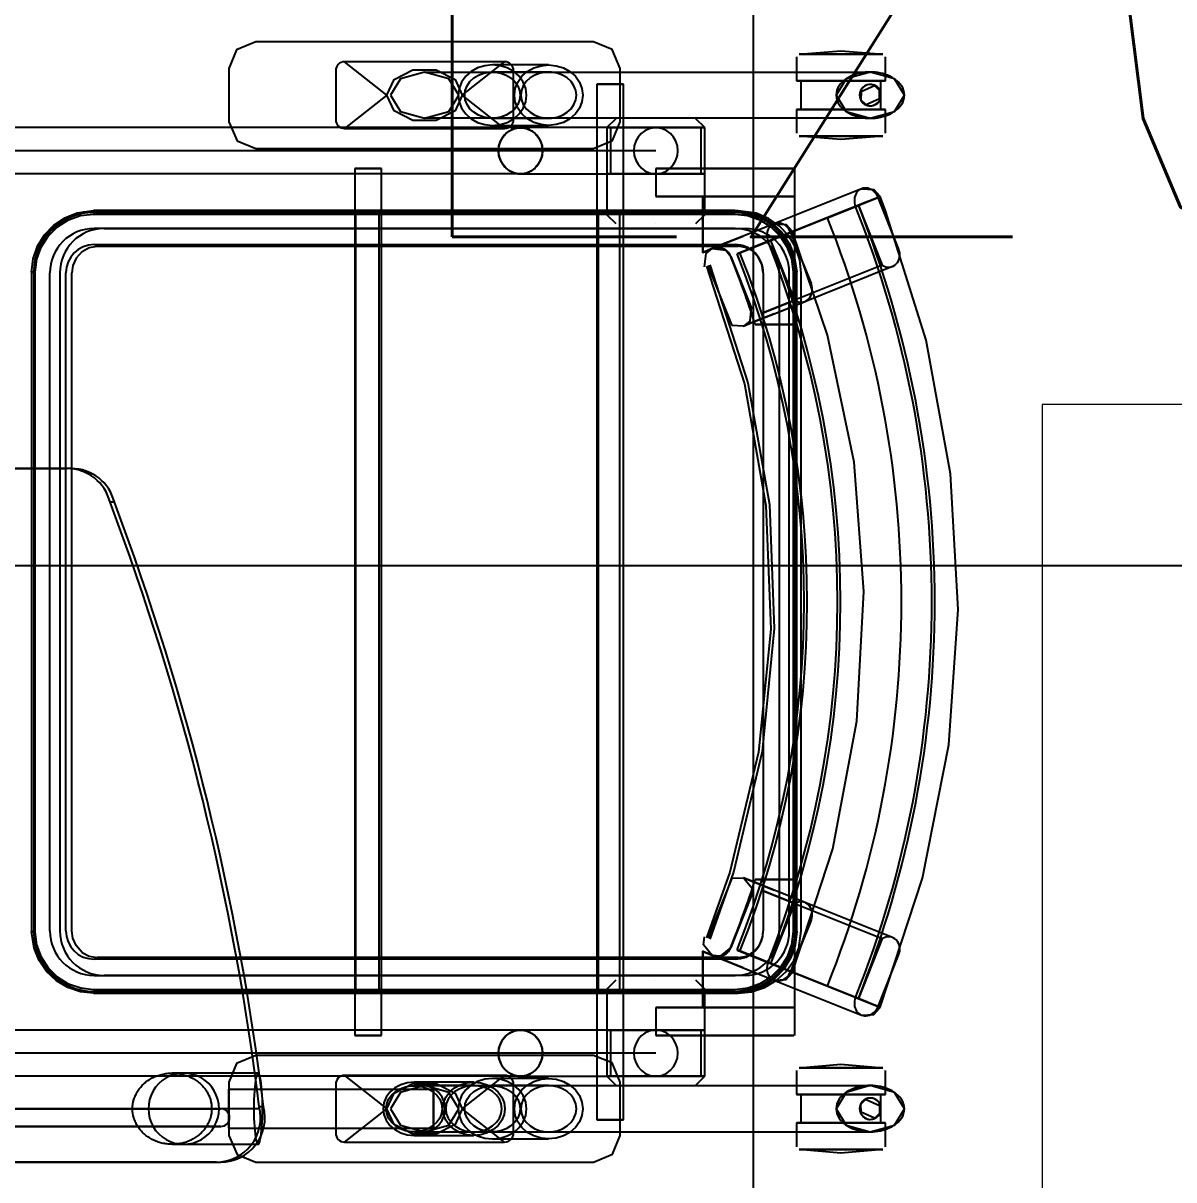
# Model space of a CAD drawing. Header units: millimetres. Extents: x -92759 to 184353, y -15225 to 86714.
# Drawn here: x 65368 to 66015, y 64580 to 65230 of the extents above; entities that cross this region are included whole.
import ezdxf

# ---------------------------------------------------------------- set-up
doc = ezdxf.new("R2010")
doc.units = ezdxf.units.MM
for name, color, linetype in [('0-1', 9, 'Continuous'), ('A-_FURT----_E', 9, 'Continuous'), ('A-PATT-CONC', 8, 'Continuous'), ('E-legend', 1, 'Continuous'), ('E-LIGHT----E', 1, 'Continuous'), ('M-_SANIFIXR_E', 9, 'Continuous')]:
    doc.layers.add(name, color=color, linetype=linetype)
doc.layers.add('HFI 9MM FPB', color=94, linetype='Continuous', lineweight=5)
doc.styles.add('Simplex', font='simplex_.ttf', dxfattribs={"width": 0.7, "height": 450})

# ---------------------------------------------------------------- blocks, each defined once
blk = doc.blocks.new('SIGMUND-LR R_ 2020 - SIGMUND-LR R_ 2020-8583273-2ND STOREY Copy 1')
at = {"layer": '0-1'}
for p, q in [((390, 633.21), (390, 500.97)), ((390, 498.53), (390, 630.78)), ((0, 417.05), (0, 615.56)), ((0, 613.13), (0, 414.62)), ((20, 608.16), (20, 414.62)), ((20, 414.62), (20, 608.16)), ((30, 414.62), (30, 608.16)), ((30, 608.16), (30, 414.62)), ((61.25, 246.08), (61.25, 579.49)), ((568.75, 246.08), (568.75, 579.49)), ((500.43, 520.97), (129.57, 520.97)), ((500.42, 519.7), (129.58, 519.7)), ((129.59, 518.93), (500.41, 518.93)), ((500, 519.72), (130, 519.72)), ((500, 519.71), (130, 519.71)), ((130, 510.71), (500, 510.71)), ((500, 505.07), (130, 505.07)), ((130, 501.71), (500, 501.71)), ((130, 498.35), (500, 498.35)), ((95.93, 488.18), (95.93, 485.89)), ((95.93, 488.18), (95.93, 339.84)), ((534.07, 485.89), (534.07, 488.18)), ((534.07, 339.84), (534.07, 488.18)), ((94.93, 486.14), (94.93, 125.62)), ((95, 484.22), (95, 123.7)), ((95.93, 485.89), (95.93, 125.37)), ((95.93, 125.37), (95.93, 485.89)), ((96.93, 125.62), (96.93, 486.14)), ((105, 485.89), (105, 480.26)), ((105, 485.89), (105, 125.37)), ((114.07, 125.37), (114.07, 485.89)), ((115, 123.7), (115, 484.22)), ((515, 484.22), (515, 123.7)), ((515.93, 485.89), (515.93, 125.37)), ((525, 480.26), (525, 485.89)), ((525, 125.37), (525, 485.89)), ((533.07, 486.14), (533.07, 125.62)), ((534.07, 125.37), (534.07, 485.89)), ((534.07, 485.89), (534.07, 125.37)), ((535, 123.7), (535, 484.22)), ((535.07, 125.62), (535.07, 486.14)), ((105, 119.74), (105, 480.26)), ((371.03, 474.45), (371.03, 476.89)), ((525, 480.26), (525, 119.74)), ((10, 441.99), (10, 393.6)), ((10, 441.99), (10, 435.47)), ((30, 435.47), (30, 441.99)), ((30, 393.6), (30, 441.99)), ((50, 393.6), (50, 441.99)), ((50, 435.47), (50, 441.99)), ((45, 410), (15, 410)), ((19, 410), (19, 295)), ((41, 410), (41, 295)), ((615, 410), (585, 410)), ((0, 395), (0, 205)), ((31.03, 390.54), (31.03, 392.97)), ((60, 205), (60, 395)), ((570, 395), (570, 205)), ((630, 205), (630, 395)), ((11.25, 345), (11.25, 255)), ((11.25, 345), (30, 321.2)), ((43.75, 350), (16.25, 350)), ((48.75, 345), (30, 321.2)), ((48.75, 255), (48.75, 345)), ((581.25, 345), (581.25, 255)), ((600, 321.2), (581.25, 345)), ((613.75, 350), (586.25, 350)), ((600, 321.2), (618.75, 345)), ((618.75, 255), (618.75, 345)), ((558.75, 339.28), (71.25, 339.28)), ((71.25, 339.28), (71.25, 324.28)), ((71.25, 324.28), (71.25, 339.28)), ((95.93, 339.84), (95.93, 338.78)), ((534.07, 339.28), (95.93, 339.28)), ((95.93, 338.78), (95.93, 325.64)), ((95.93, 338.71), (534.07, 338.71)), ((534.07, 338.78), (534.07, 339.84)), ((534.07, 325.64), (534.07, 338.78)), ((558.75, 339.28), (558.75, 324.28)), ((558.75, 324.28), (558.75, 339.28)), ((534.07, 325.83), (95.93, 325.83)), ((95.93, 325.64), (95.93, 324.95)), ((534.07, 324.95), (534.07, 325.64)), ((71.25, 324.28), (558.75, 324.28)), ((95.93, 324.95), (95.93, 203.29)), ((95.93, 324.28), (534.07, 324.28)), ((534.07, 203.29), (534.07, 324.95)), ((15, 305.89), (15, 272.36)), ((17, 305.89), (17, 272.36)), ((43, 272.36), (43, 305.89)), ((45, 272.36), (45, 305.89)), ((17, 300), (17, 49.39)), ((43, 300), (43, 49.39)), ((587, 49.39), (587, 300)), ((613, 300), (613, 49.39)), ((11.25, 255), (30, 278.8)), ((30, 278.8), (48.75, 255)), ((581.25, 255), (600, 278.8)), ((600, 278.8), (618.75, 255)), ((13, 261.88), (13, 230.28)), ((17, 261.88), (17, 230.28)), ((43, 230.28), (43, 261.88)), ((47, 230.28), (47, 261.88)), ((583, 261.88), (583, 230.28)), ((587, 261.88), (587, 230.28)), ((613, 230.28), (613, 261.88)), ((617, 230.28), (617, 261.88)), ((16.25, 250), (43.75, 250)), ((586.25, 250), (613.75, 250)), ((48.25, 246.08), (48.25, 170)), ((61.25, 170), (61.25, 246.08)), ((74.25, 170), (74.25, 246.08)), ((555.75, 246.08), (555.75, 170)), ((568.75, 170), (568.75, 246.08)), ((581.75, 170), (581.75, 246.08)), ((606.25, 203.22), (23.75, 203.22)), ((23.75, 203.22), (23.75, 188.22)), ((23.75, 188.22), (23.75, 203.22)), ((95.93, 203.29), (95.93, 202.29)), ((534.07, 203.22), (95.93, 203.22)), ((95.93, 202.29), (95.93, 190.21)), ((95.93, 202.17), (534.07, 202.17)), ((534.07, 202.29), (534.07, 203.29)), ((534.07, 190.21), (534.07, 202.29)), ((606.25, 203.22), (606.25, 188.22)), ((606.25, 188.22), (606.25, 203.22)), ((48.25, 197.5), (43.25, 192.5)), ((74.25, 197.5), (48.25, 197.5)), ((48.25, 197.5), (48.25, 142.5)), ((48.25, 142.5), (48.25, 197.5)), ((74.25, 195.5), (48.25, 195.5)), ((48.25, 195.5), (48.25, 144.5)), ((48.25, 144.5), (48.25, 195.5)), ((97.25, 197.5), (74.25, 197.5)), ((74.25, 197.5), (74.25, 142.5)), ((74.25, 142.5), (74.25, 197.5)), ((74.25, 195.5), (74.25, 144.5)), ((74.25, 144.5), (74.25, 195.5)), ((102.25, 192.5), (97.25, 197.5)), ((532.75, 197.5), (527.75, 192.5)), ((555.75, 197.5), (532.75, 197.5)), ((581.75, 197.5), (555.75, 197.5)), ((555.75, 197.5), (555.75, 142.5)), ((555.75, 142.5), (555.75, 197.5)), ((581.75, 195.5), (555.75, 195.5)), ((555.75, 195.5), (555.75, 144.5)), ((555.75, 144.5), (555.75, 195.5)), ((586.75, 192.5), (581.75, 197.5)), ((581.75, 197.5), (581.75, 142.5)), ((581.75, 142.5), (581.75, 197.5)), ((581.75, 195.5), (581.75, 144.5)), ((581.75, 144.5), (581.75, 195.5)), ((15, 190), (45, 190)), ((534.07, 190.48), (95.93, 190.48)), ((95.93, 190.21), (95.93, 189.6)), ((95.93, 189.6), (95.93, 127.66)), ((534.07, 189.6), (534.07, 190.21)), ((534.07, 127.66), (534.07, 189.6)), ((585, 190), (615, 190)), ((23.75, 188.22), (606.25, 188.22)), ((95.93, 188.22), (534.07, 188.22)), ((43.25, 170), (43.25, 170)), ((43.25, 170), (43.25, 170)), ((48.25, 170), (48.25, 170)), ((48.25, 170), (48.25, 170)), ((71.25, 170), (71.25, 142.5)), ((71.25, 155), (71.25, 170)), ((87, 170), (71.25, 170)), ((74.25, 170), (74.25, 170)), ((74.25, 170), (74.25, 170)), ((87, 170), (87, 155)), ((87, 142.5), (87, 170)), ((97.25, 170), (97.25, 170)), ((97.25, 170), (97.25, 170)), ((102.25, 170), (102.25, 170)), ((102.25, 170), (102.25, 170)), ((527.75, 170), (527.75, 170)), ((527.75, 170), (527.75, 170)), ((532.75, 170), (532.75, 170)), ((532.75, 170), (532.75, 170)), ((543, 170), (543, 142.5)), ((543, 155), (543, 170)), ((558.75, 170), (543, 170)), ((555.75, 170), (555.75, 170)), ((555.75, 170), (555.75, 170)), ((558.75, 170), (558.75, 155)), ((558.75, 142.5), (558.75, 170)), ((581.75, 170), (581.75, 170)), ((581.75, 170), (581.75, 170)), ((586.75, 170), (586.75, 170)), ((586.75, 170), (586.75, 170)), ((71.25, 142.62), (71.25, 155)), ((87, 155), (87, 142.62)), ((543, 142.62), (543, 155)), ((558.75, 155), (558.75, 142.62)), ((43.25, 147.5), (48.25, 142.5)), ((48.25, 144.5), (74.25, 144.5)), ((118.51, 143.61), (87, 143.61)), ((87, 142.62), (87, 143.49)), ((87, 143.49), (87, 137.18)), ((87, 143.49), (118.46, 143.49)), ((97.25, 142.5), (102.25, 147.5)), ((118.46, 143.49), (116.29, 138.4)), ((543, 143.61), (511.49, 143.61)), ((511.54, 143.49), (513.71, 138.4)), ((511.54, 143.49), (543, 143.49)), ((527.75, 147.5), (532.75, 142.5)), ((543, 137.18), (543, 143.49)), ((543, 143.49), (543, 142.62)), ((555.75, 144.5), (581.75, 144.5)), ((581.75, 142.5), (586.75, 147.5)), ((48.25, 142.5), (74.25, 142.5)), ((71.25, 134.49), (71.25, 142.62)), ((71.25, 142.5), (71.25, 133.08)), ((71.25, 142.5), (87, 142.5)), ((74.25, 142.5), (97.25, 142.5)), ((87, 134.49), (87, 142.62)), ((87, 142.62), (87, 134.49)), ((87, 133.08), (87, 142.5)), ((87, 137.18), (87, 129.66)), ((159.57, 127.34), (125.88, 140.83)), ((504.12, 140.83), (470.43, 127.34)), ((532.75, 142.5), (555.75, 142.5)), ((543, 142.62), (543, 134.49)), ((543, 134.49), (543, 142.62)), ((543, 142.5), (543, 133.08)), ((543, 142.5), (558.75, 142.5)), ((543, 129.66), (543, 137.18)), ((555.75, 142.5), (581.75, 142.5)), ((558.75, 142.62), (558.75, 134.49)), ((558.75, 133.08), (558.75, 142.5)), ((71.25, 104.27), (71.25, 134.49)), ((71.25, 133.08), (71.25, 128.03)), ((87, 104.27), (87, 134.49)), ((87, 134.49), (87, 104.27)), ((87, 128.03), (87, 133.08)), ((543, 134.49), (543, 104.27)), ((543, 104.27), (543, 134.49)), ((543, 133.08), (543, 128.03)), ((558.75, 134.49), (558.75, 104.27)), ((558.75, 128.03), (558.75, 133.08)), ((71.25, 128.03), (71.25, 119.9)), ((87, 129.66), (87, 99.81)), ((87, 119.9), (87, 128.03)), ((92.6, 57.71), (119.26, 124.31)), ((92.6, 57.71), (119.24, 124.24)), ((119.26, 124.31), (112.3, 106.91)), ((119.24, 124.24), (112.3, 106.91)), ((119.24, 124.24), (119.24, 124.24)), ((119.26, 124.31), (119.26, 124.31)), ((120.35, 127.97), (120.35, 127.97)), ((149.45, 116.31), (120.67, 127.83)), ((159.57, 127.34), (159.85, 120.76)), ((470.15, 120.76), (470.43, 127.34)), ((509.33, 127.83), (480.55, 116.31)), ((509.65, 127.97), (509.65, 127.97)), ((510.74, 124.31), (510.74, 124.31)), ((510.74, 124.31), (537.4, 57.71)), ((517.7, 106.91), (510.74, 124.31)), ((510.76, 124.24), (537.4, 57.71)), ((510.76, 124.24), (510.76, 124.24)), ((517.7, 106.91), (510.76, 124.24)), ((543, 99.81), (543, 129.66)), ((543, 128.03), (543, 119.9)), ((558.75, 119.9), (558.75, 128.03)), ((71.25, 119.9), (71.25, 99.81)), ((109.26, 120.86), (82.63, 54.33)), ((87, 99.81), (87, 119.9)), ((90.06, 51.35), (116.69, 117.89)), ((118.62, 122.7), (91.97, 56.12)), ((91.97, 56.12), (118.6, 122.65)), ((109.26, 120.86), (102.33, 103.53)), ((109.75, 100.56), (116.69, 117.89)), ((118.63, 122.72), (111.66, 105.32)), ((111.66, 105.32), (118.62, 122.7)), ((118.6, 122.65), (111.66, 105.32)), ((113.16, 109.05), (118.63, 122.72)), ((116.69, 117.89), (116.69, 117.89)), ((118.6, 122.65), (118.6, 122.65)), ((118.62, 122.7), (118.62, 122.7)), ((518.34, 105.32), (511.37, 122.72)), ((511.37, 122.72), (516.84, 109.05)), ((538.03, 56.12), (511.38, 122.7)), ((511.38, 122.7), (511.38, 122.7)), ((511.38, 122.7), (518.34, 105.32)), ((518.34, 105.32), (511.4, 122.65)), ((511.4, 122.65), (511.4, 122.65)), ((538.03, 56.12), (511.4, 122.65)), ((513.31, 117.89), (513.31, 117.89)), ((520.25, 100.56), (513.31, 117.89)), ((539.94, 51.35), (513.31, 117.89)), ((547.37, 54.33), (520.74, 120.86)), ((527.67, 103.53), (520.74, 120.86)), ((543, 119.9), (543, 99.81)), ((558.75, 99.81), (558.75, 119.9)), ((158.95, 99.81), (158.95, 114.07)), ((158.95, 114.07), (158.95, 114.07)), ((158.95, 114.07), (158.95, 104.27)), ((471.05, 104.27), (471.05, 114.07)), ((471.05, 114.07), (471.05, 114.07)), ((471.05, 114.07), (471.05, 99.81)), ((71.25, 96.57), (71.25, 104.27)), ((87, 96.57), (87, 104.27)), ((87, 104.27), (87, 96.57)), ((107.21, 94.2), (113.16, 109.05)), ((107.21, 94.2), (112.3, 106.91)), ((107.21, 94.2), (112.3, 106.91)), ((107.21, 94.2), (112.3, 106.91)), ((112.3, 106.91), (107.21, 94.2)), ((112.3, 106.91), (111.66, 105.32)), ((112.3, 106.91), (111.66, 105.32)), ((111.66, 105.32), (112.3, 106.91)), ((111.66, 105.32), (145.36, 91.84)), ((152.29, 109.17), (125.66, 42.63)), ((500, 109.57), (130, 109.57)), ((500, 109.56), (130, 109.56)), ((145.36, 91.84), (152.29, 109.17)), ((152.29, 109.17), (152.29, 109.17)), ((158.95, 104.27), (158.95, 96.57)), ((471.05, 96.57), (471.05, 104.27)), ((504.34, 42.63), (477.71, 109.17)), ((477.71, 109.17), (477.71, 109.17)), ((477.71, 109.17), (484.64, 91.84)), ((484.64, 91.84), (518.34, 105.32)), ((516.84, 109.05), (522.79, 94.2)), ((517.7, 106.91), (522.79, 94.2)), ((518.34, 105.32), (517.7, 106.91)), ((517.7, 106.91), (522.79, 94.2)), ((517.7, 106.91), (522.79, 94.2)), ((518.34, 105.32), (517.7, 106.91)), ((522.79, 94.2), (517.7, 106.91)), ((517.7, 106.91), (518.34, 105.32)), ((543, 104.27), (543, 96.57)), ((543, 96.57), (543, 104.27)), ((558.75, 104.27), (558.75, 96.57)), ((71.25, 99.81), (71.25, 92.37)), ((87, 99.81), (87, 92.37)), ((87, 92.37), (87, 99.81)), ((126.26, 36.86), (152.9, 103.39)), ((500, 100.56), (130, 100.56)), ((145.96, 86.06), (152.9, 103.39)), ((158.95, 92.37), (158.95, 99.81)), ((471.05, 99.81), (471.05, 92.37)), ((477.1, 103.39), (503.74, 36.86)), ((477.1, 103.39), (484.04, 86.06)), ((543, 92.37), (543, 99.81)), ((543, 99.81), (543, 92.37)), ((558.75, 92.37), (558.75, 99.81)), ((71.25, 92.37), (71.25, 96.57)), ((71.25, 91.81), (87, 91.81)), ((87, 92.37), (87, 96.57)), ((87, 96.57), (87, 92.37)), ((87, 91.81), (158.95, 91.81)), ((135.99, 82.68), (107.21, 94.2)), ((129.58, 91.56), (500.42, 91.56)), ((500.41, 92.83), (129.59, 92.83)), ((130, 94.93), (500, 94.93)), ((130, 91.56), (500, 91.56)), ((158.95, 96.57), (158.95, 92.37)), ((471.05, 92.37), (471.05, 96.57)), ((471.05, 91.81), (543, 91.81)), ((522.79, 94.2), (494.01, 82.68)), ((543, 96.57), (543, 92.37)), ((543, 92.37), (543, 96.57)), ((543, 91.81), (558.75, 91.81)), ((558.75, 96.57), (558.75, 92.37)), ((5, 65.89), (7, 89.35)), ((7, 42.43), (7, 89.35)), ((7, 89.35), (7, 42.43)), ((22, 90.89), (8.54, 90.89)), ((22, 90.89), (22, 40.89)), ((22, 40.89), (22, 90.89)), ((38, 88.39), (22, 88.39)), ((22, 88.39), (22, 43.39)), ((22, 43.39), (22, 88.39)), ((51.46, 90.89), (38, 90.89)), ((38, 90.89), (38, 40.89)), ((38, 40.89), (38, 90.89)), ((38, 88.39), (38, 43.39)), ((38, 43.39), (38, 88.39)), ((53, 89.35), (55, 65.89)), ((53, 89.35), (53, 42.43)), ((53, 42.43), (53, 89.35)), ((129.57, 90.78), (500.43, 90.78)), ((130, 88.2), (500, 88.2)), ((575, 65.89), (577, 89.35)), ((577, 42.43), (577, 89.35)), ((577, 89.35), (577, 42.43)), ((592, 90.89), (578.54, 90.89)), ((592, 40.89), (592, 90.89)), ((592, 90.89), (592, 40.89)), ((608, 88.39), (592, 88.39)), ((592, 43.39), (592, 88.39)), ((592, 88.39), (592, 43.39)), ((621.46, 90.89), (608, 90.89)), ((608, 40.89), (608, 90.89)), ((608, 90.89), (608, 40.89)), ((608, 43.39), (608, 88.39)), ((608, 88.39), (608, 43.39)), ((623, 89.35), (625, 65.89)), ((623, 89.35), (623, 42.43)), ((623, 42.43), (623, 89.35)), ((91.97, 56.12), (98.93, 73.51)), ((98.93, 73.51), (93.46, 59.85)), ((536.54, 59.85), (531.07, 73.51)), ((531.07, 73.51), (538.03, 56.12)), ((7, 42.43), (5, 65.89)), ((55, 65.89), (53, 42.43)), ((577, 42.43), (575, 65.89)), ((625, 65.89), (623, 42.43)), ((93.46, 59.85), (87.51, 44.99)), ((542.49, 44.99), (536.54, 59.85)), ((87.51, 44.99), (92.6, 57.71)), ((92.6, 57.71), (87.51, 44.99)), ((92.6, 57.71), (87.51, 44.99)), ((87.51, 44.99), (92.6, 57.71)), ((91.97, 56.12), (92.6, 57.71)), ((91.97, 56.12), (92.6, 57.71)), ((92.6, 57.71), (91.97, 56.12)), ((125.66, 42.63), (91.97, 56.12)), ((538.03, 56.12), (504.34, 42.63)), ((537.4, 57.71), (542.49, 44.99)), ((537.4, 57.71), (538.03, 56.12)), ((542.49, 44.99), (537.4, 57.71)), ((542.49, 44.99), (537.4, 57.71)), ((537.4, 57.71), (538.03, 56.12)), ((538.03, 56.12), (537.4, 57.71)), ((537.4, 57.71), (542.49, 44.99)), ((8.54, 40.89), (22, 40.89)), ((22, 43.39), (30, 43.39)), ((30, 43.39), (38, 43.39)), ((38, 40.89), (51.46, 40.89)), ((87.51, 44.99), (116.29, 33.47)), ((513.71, 33.47), (542.49, 44.99)), ((578.54, 40.89), (592, 40.89)), ((592, 43.39), (600, 43.39)), ((600, 43.39), (608, 43.39)), ((608, 40.89), (621.46, 40.89))]:
    blk.add_line(p, q, dxfattribs=at)
at = {"layer": '0-1', "flags": 128}
for points in [[(48.25, 246.08), (48.25, 428.31), (48.25, 550.14)], [(74.25, 246.08), (74.25, 428.31), (74.25, 550.14)], [(555.75, 246.08), (555.75, 428.31), (555.75, 550.14)], [(581.75, 246.08), (581.75, 428.31), (581.75, 550.14)], [(94.93, 486.14), (95.74, 493.57), (98.12, 500.66), (101.97, 507.08), (107.12, 512.54), (113.33, 516.79), (120.31, 519.62), (129.57, 520.97)], [(500.43, 520.97), (507.93, 520.07), (515.05, 517.6), (521.48, 513.68), (526.91, 508.48), (531.09, 502.26), (533.84, 495.29), (535.07, 486.14)], [(130, 519.72), (122.58, 518.92), (115.5, 516.54), (109.09, 512.69), (103.62, 507.56), (99.35, 501.37), (96.46, 494.38), (95, 484.22)], [(96.93, 486.14), (97.74, 493.34), (100.12, 500.19), (103.97, 506.36), (109.09, 511.55), (115.25, 515.49), (122.13, 517.99), (129.59, 518.93)], [(98.19, 500.09), (101.23, 505.51), (105.4, 510.28), (110.53, 514.22), (116.43, 517.18), (122.86, 519.03), (129.58, 519.7)], [(535, 484.22), (534.19, 491.81), (531.8, 499.06), (527.94, 505.62), (522.78, 511.18), (516.58, 515.49), (509.64, 518.35), (500, 519.72)], [(500.41, 518.93), (507.69, 518.03), (514.59, 515.57), (520.77, 511.65), (525.93, 506.49), (529.81, 500.34), (532.23, 493.49), (533.07, 486.14)], [(500.42, 519.7), (507.14, 519.03), (513.57, 517.18), (519.47, 514.22), (524.6, 510.28), (528.77, 505.51), (531.81, 500.09)], [(117.87, 492.52), (121.74, 496), (125.89, 497.81), (130, 498.35)], [(512.13, 492.52), (508.26, 496), (504.11, 497.81), (500, 498.35)], [(117.87, 492.52), (115.74, 488.59), (115, 484.22)], [(512.13, 492.52), (514.26, 488.59), (515, 484.22)], [(15, 410), (4.27, 405.48), (0, 395)], [(30, 410), (22.22, 410), (19, 410), (22.22, 410), (30, 410)], [(30, 410), (37.78, 410), (41, 410), (37.78, 410), (30, 410)], [(60, 395), (55.48, 405.73), (45, 410)], [(585, 410), (574.27, 405.48), (570, 395)], [(630, 395), (625.48, 405.73), (615, 410)], [(30, 323.32), (26.66, 322.89), (23.49, 321.6), (20.65, 319.52), (18.27, 316.76), (16.49, 313.45), (15.38, 309.77), (15, 305.89), (15.38, 302.01), (16.49, 298.32), (18.27, 295.01), (20.65, 292.25), (23.49, 290.17), (26.66, 288.89), (30, 288.45)], [(30, 278.8), (21.18, 282.85), (15.73, 293.45), (15.73, 306.55), (21.18, 317.15), (30, 321.2)], [(30, 319.2), (20.81, 313.58), (17, 300), (20.81, 286.42), (30, 280.8)], [(30, 290.09), (27.3, 290.44), (24.71, 291.46), (22.36, 293.11), (20.34, 295.32), (18.74, 297.99), (17.64, 301.01), (17.07, 304.23), (17.07, 307.54), (17.64, 310.77), (18.74, 313.78), (20.34, 316.45), (22.36, 318.66), (24.71, 320.31), (27.3, 321.33), (30, 321.68)], [(30, 288.45), (33.34, 288.89), (36.51, 290.17), (39.35, 292.25), (41.73, 295.01), (43.51, 298.32), (44.62, 302.01), (45, 305.89), (44.62, 309.77), (43.51, 313.45), (41.73, 316.76), (39.35, 319.52), (36.51, 321.6), (33.34, 322.89), (30, 323.32)], [(30, 321.68), (32.7, 321.33), (35.29, 320.31), (37.64, 318.66), (39.66, 316.45), (41.26, 313.78), (42.36, 310.77), (42.93, 307.54), (42.93, 304.23), (42.36, 301.01), (41.26, 297.99), (39.66, 295.32), (37.64, 293.11), (35.29, 291.46), (32.7, 290.44), (30, 290.09)], [(30, 321.2), (38.82, 317.15), (44.27, 306.55), (44.27, 293.45), (38.82, 282.85), (30, 278.8)], [(30, 280.8), (39.19, 286.42), (43, 300), (39.19, 313.58), (30, 319.2)], [(600, 278.8), (591.18, 282.85), (585.73, 293.45), (585.73, 306.55), (591.18, 317.15), (600, 321.2)], [(600, 319.2), (590.81, 313.58), (587, 300), (590.81, 286.42), (600, 280.8)], [(600, 321.2), (608.82, 317.15), (614.27, 306.55), (614.27, 293.45), (608.82, 282.85), (600, 278.8)], [(600, 280.8), (609.19, 286.42), (613, 300), (609.19, 313.58), (600, 319.2)], [(30, 295), (23.53, 295), (19.54, 295), (23.53, 295), (30, 295)], [(30, 295), (36.47, 295), (40.46, 295), (36.47, 295), (30, 295)], [(30, 254.92), (26.66, 255.36), (23.49, 256.65), (20.65, 258.73), (18.27, 261.49), (16.49, 264.8), (15.38, 268.48), (15, 272.36), (15.38, 276.24), (16.49, 279.93), (18.27, 283.23), (20.65, 285.99), (23.49, 288.07), (26.66, 289.36), (30, 289.8)], [(30, 288.15), (27.3, 287.81), (24.71, 286.79), (22.36, 285.14), (20.34, 282.93), (18.74, 280.26), (17.64, 277.24), (17.07, 274.01), (17.07, 270.71), (17.64, 267.48), (18.74, 264.47), (20.34, 261.79), (22.36, 259.58), (24.71, 257.93), (27.3, 256.91), (30, 256.57)], [(30, 289.8), (33.34, 289.36), (36.51, 288.07), (39.35, 285.99), (41.73, 283.23), (43.51, 279.93), (44.62, 276.24), (45, 272.36), (44.62, 268.48), (43.51, 264.8), (41.73, 261.49), (39.35, 258.73), (36.51, 256.65), (33.34, 255.36), (30, 254.92)], [(30, 256.57), (32.7, 256.91), (35.29, 257.93), (37.64, 259.58), (39.66, 261.79), (41.26, 264.47), (42.36, 267.48), (42.93, 270.71), (42.93, 274.01), (42.36, 277.24), (41.26, 280.26), (39.66, 282.93), (37.64, 285.14), (35.29, 286.79), (32.7, 287.81), (30, 288.15)], [(30, 281.1), (26.22, 280.62), (22.62, 279.2), (19.4, 276.91), (16.71, 273.87), (14.68, 270.22), (13.43, 266.16), (13, 261.88), (13.43, 257.6), (14.68, 253.54), (16.71, 249.89), (19.4, 246.85), (22.62, 244.55), (26.22, 243.13), (30, 242.65)], [(30, 242.65), (33.78, 243.13), (37.38, 244.55), (40.6, 246.85), (43.29, 249.89), (45.32, 253.54), (46.57, 257.6), (47, 261.88), (46.57, 266.16), (45.32, 270.22), (43.29, 273.87), (40.6, 276.91), (37.38, 279.2), (33.78, 280.62), (30, 281.1)], [(600, 281.1), (596.22, 280.62), (592.62, 279.2), (589.4, 276.91), (586.71, 273.87), (584.68, 270.22), (583.43, 266.16), (583, 261.88), (583.43, 257.6), (584.68, 253.54), (586.71, 249.89), (589.4, 246.85), (592.62, 244.55), (596.22, 243.13), (600, 242.65)], [(600, 242.65), (603.78, 243.13), (607.38, 244.55), (610.6, 246.85), (613.29, 249.89), (615.32, 253.54), (616.57, 257.6), (617, 261.88), (616.57, 266.16), (615.32, 270.22), (613.29, 273.87), (610.6, 276.91), (607.38, 279.2), (603.78, 280.62), (600, 281.1)], [(30, 246.28), (27.3, 246.62), (24.71, 247.63), (22.36, 249.26), (20.34, 251.44), (18.74, 254.08), (17.64, 257.06), (17.07, 260.25), (17.07, 263.51), (17.64, 266.7), (18.74, 269.68), (20.34, 272.32), (22.36, 274.5), (24.71, 276.13), (27.3, 277.14), (30, 277.48)], [(30, 277.48), (32.7, 277.14), (35.29, 276.13), (37.64, 274.5), (39.66, 272.32), (41.26, 269.68), (42.36, 266.7), (42.93, 263.51), (42.93, 260.25), (42.36, 257.06), (41.26, 254.08), (39.66, 251.44), (37.64, 249.26), (35.29, 247.63), (32.7, 246.62), (30, 246.28)], [(600, 246.28), (597.3, 246.62), (594.71, 247.63), (592.36, 249.26), (590.34, 251.44), (588.74, 254.08), (587.64, 257.06), (587.07, 260.25), (587.07, 263.51), (587.64, 266.7), (588.74, 269.68), (590.34, 272.32), (592.36, 274.5), (594.71, 276.13), (597.3, 277.14), (600, 277.48)], [(600, 277.48), (602.7, 277.14), (605.29, 276.13), (607.64, 274.5), (609.66, 272.32), (611.26, 269.68), (612.36, 266.7), (612.93, 263.51), (612.93, 260.25), (612.36, 257.06), (611.26, 254.08), (609.66, 251.44), (607.64, 249.26), (605.29, 247.63), (602.7, 246.62), (600, 246.28)], [(61.25, 233.7), (58.55, 233.98), (55.96, 234.77), (53.61, 236.07), (51.59, 237.8), (49.99, 239.89), (48.89, 242.26), (48.32, 244.79), (48.32, 247.37), (48.89, 249.9), (49.99, 252.27), (51.59, 254.36), (53.61, 256.09), (55.96, 257.38), (58.55, 258.18), (61.25, 258.45)], [(61.25, 258.45), (63.95, 258.18), (66.54, 257.38), (68.89, 256.09), (70.91, 254.36), (72.51, 252.27), (73.61, 249.9), (74.18, 247.37), (74.18, 244.79), (73.61, 242.26), (72.51, 239.89), (70.91, 237.8), (68.89, 236.07), (66.54, 234.77), (63.95, 233.98), (61.25, 233.7)], [(568.75, 233.7), (566.05, 233.98), (563.46, 234.77), (561.11, 236.07), (559.09, 237.8), (557.49, 239.89), (556.39, 242.26), (555.82, 244.79), (555.82, 247.37), (556.39, 249.9), (557.49, 252.27), (559.09, 254.36), (561.11, 256.09), (563.46, 257.38), (566.05, 258.18), (568.75, 258.45)], [(568.75, 258.45), (571.45, 258.18), (574.04, 257.38), (576.39, 256.09), (578.41, 254.36), (580.01, 252.27), (581.11, 249.9), (581.68, 247.37), (581.68, 244.79), (581.11, 242.26), (580.01, 239.89), (578.41, 237.8), (576.39, 236.07), (574.04, 234.77), (571.45, 233.98), (568.75, 233.7)], [(30, 211.05), (26.22, 211.54), (22.62, 212.96), (19.4, 215.25), (16.71, 218.29), (14.68, 221.94), (13.43, 226), (13, 230.28), (13.43, 234.56), (14.68, 238.62), (16.71, 242.27), (19.4, 245.31), (22.62, 247.6), (26.22, 249.03), (30, 249.51)], [(30, 249.51), (33.78, 249.03), (37.38, 247.6), (40.6, 245.31), (43.29, 242.27), (45.32, 238.62), (46.57, 234.56), (47, 230.28), (46.57, 226), (45.32, 221.94), (43.29, 218.29), (40.6, 215.25), (37.38, 212.96), (33.78, 211.54), (30, 211.05)], [(600, 211.05), (596.22, 211.54), (592.62, 212.96), (589.4, 215.25), (586.71, 218.29), (584.68, 221.94), (583.43, 226), (583, 230.28), (583.43, 234.56), (584.68, 238.62), (586.71, 242.27), (589.4, 245.31), (592.62, 247.6), (596.22, 249.03), (600, 249.51)], [(600, 249.51), (603.78, 249.03), (607.38, 247.6), (610.6, 245.31), (613.29, 242.27), (615.32, 238.62), (616.57, 234.56), (617, 230.28), (616.57, 226), (615.32, 221.94), (613.29, 218.29), (610.6, 215.25), (607.38, 212.96), (603.78, 211.54), (600, 211.05)], [(30, 245.88), (27.3, 245.54), (24.71, 244.53), (22.36, 242.9), (20.34, 240.72), (18.74, 238.08), (17.64, 235.1), (17.07, 231.91), (17.07, 228.65), (17.64, 225.46), (18.74, 222.48), (20.34, 219.84), (22.36, 217.66), (24.71, 216.03), (27.3, 215.02), (30, 214.68)], [(30, 214.68), (32.7, 215.02), (35.29, 216.03), (37.64, 217.66), (39.66, 219.84), (41.26, 222.48), (42.36, 225.46), (42.93, 228.65), (42.93, 231.91), (42.36, 235.1), (41.26, 238.08), (39.66, 240.72), (37.64, 242.9), (35.29, 244.53), (32.7, 245.54), (30, 245.88)], [(600, 245.88), (597.3, 245.54), (594.71, 244.53), (592.36, 242.9), (590.34, 240.72), (588.74, 238.08), (587.64, 235.1), (587.07, 231.91), (587.07, 228.65), (587.64, 225.46), (588.74, 222.48), (590.34, 219.84), (592.36, 217.66), (594.71, 216.03), (597.3, 215.02), (600, 214.68)], [(600, 214.68), (602.7, 215.02), (605.29, 216.03), (607.64, 217.66), (609.66, 219.84), (611.26, 222.48), (612.36, 225.46), (612.93, 228.65), (612.93, 231.91), (612.36, 235.1), (611.26, 238.08), (609.66, 240.72), (607.64, 242.9), (605.29, 244.53), (602.7, 245.54), (600, 245.88)], [(0, 205), (4.52, 194.27), (15, 190)], [(45, 190), (55.73, 194.52), (60, 205)], [(570, 205), (574.52, 194.27), (585, 190)], [(615, 190), (625.73, 194.52), (630, 205)], [(61.25, 182.37), (58.55, 182.1), (55.96, 181.3), (53.61, 180.01), (51.59, 178.28), (49.99, 176.19), (48.89, 173.82), (48.32, 171.29), (48.32, 168.71), (48.89, 166.18), (49.99, 163.81), (51.59, 161.72), (53.61, 159.99), (55.96, 158.7), (58.55, 157.9), (61.25, 157.63)], [(61.25, 157.63), (63.95, 157.9), (66.54, 158.7), (68.89, 159.99), (70.91, 161.72), (72.51, 163.81), (73.61, 166.18), (74.18, 168.71), (74.18, 171.29), (73.61, 173.82), (72.51, 176.19), (70.91, 178.28), (68.89, 180.01), (66.54, 181.3), (63.95, 182.1), (61.25, 182.37)], [(568.75, 182.37), (566.05, 182.1), (563.46, 181.3), (561.11, 180.01), (559.09, 178.28), (557.49, 176.19), (556.39, 173.82), (555.82, 171.29), (555.82, 168.71), (556.39, 166.18), (557.49, 163.81), (559.09, 161.72), (561.11, 159.99), (563.46, 158.7), (566.05, 157.9), (568.75, 157.63)], [(568.75, 157.63), (571.45, 157.9), (574.04, 158.7), (576.39, 159.99), (578.41, 161.72), (580.01, 163.81), (581.11, 166.18), (581.68, 168.71), (581.68, 171.29), (581.11, 173.82), (580.01, 176.19), (578.41, 178.28), (576.39, 180.01), (574.04, 181.3), (571.45, 182.1), (568.75, 182.37)], [(116.22, 138.23), (122.14, 143.11), (126.62, 142.68)], [(118.09, 142.62), (118.28, 143.06), (118.41, 143.39), (118.49, 143.57), (118.51, 143.61), (118.46, 143.49)], [(511.91, 142.62), (511.72, 143.06), (511.59, 143.39), (511.51, 143.57), (511.49, 143.61), (511.54, 143.49)], [(116.22, 138.23), (114.46, 133.84), (109.31, 120.97), (109.26, 120.86)], [(109.26, 120.86), (114.44, 133.78), (116.22, 138.23), (116.22, 138.23)], [(120.67, 127.83), (115.79, 133.75), (116.22, 138.23)], [(116.29, 138.4), (116.06, 137.8), (115.88, 137.18)], [(116.29, 138.4), (117.25, 140.65), (118.09, 142.62)], [(504.57, 139.72), (438.29, 118.31), (369.72, 106.13), (300.12, 103.4), (230.8, 110.18), (163.06, 126.34), (125.43, 139.72)], [(503.82, 141.58), (437.68, 120.22), (369.23, 108.09), (299.77, 105.41), (230.6, 112.25), (163, 128.46), (126.18, 141.58)], [(503.38, 142.68), (511, 141.77), (513.78, 138.23)], [(513.78, 138.23), (512.87, 130.61), (509.33, 127.83)], [(513.71, 138.4), (512.75, 140.65), (511.91, 142.62)], [(513.71, 138.4), (513.94, 137.8), (514.12, 137.18)], [(513.78, 138.23), (515.54, 133.84), (520.69, 120.97), (520.74, 120.86)], [(520.74, 120.86), (515.56, 133.78), (513.78, 138.23), (513.78, 138.23)], [(129.57, 90.78), (122.07, 91.68), (114.95, 94.15), (108.52, 98.08), (103.09, 103.27), (98.91, 109.5), (96.16, 116.46), (94.93, 125.62)], [(95, 123.7), (95.81, 116.12), (98.2, 108.87), (102.06, 102.31), (107.22, 96.74), (113.42, 92.43), (120.36, 89.57), (130, 88.2)], [(129.59, 92.83), (122.31, 93.72), (115.41, 96.19), (109.23, 100.1), (104.07, 105.26), (100.19, 111.42), (97.77, 118.26), (96.93, 125.62)], [(115, 123.7), (115.83, 119.07), (118.4, 114.77), (122.4, 111.53), (126.23, 110.03), (130, 109.57)], [(500, 109.57), (505.03, 110.4), (509.35, 112.67), (512.58, 116.02), (514.38, 119.69), (515, 123.7)], [(500, 88.2), (507.42, 89.01), (514.5, 91.39), (520.91, 95.23), (526.38, 100.36), (530.65, 106.56), (533.54, 113.55), (535, 123.7)], [(533.07, 125.62), (532.26, 118.41), (529.88, 111.56), (526.03, 105.39), (520.91, 100.21), (514.75, 96.27), (507.87, 93.76), (500.41, 92.83)], [(535.07, 125.62), (534.26, 118.19), (531.88, 111.1), (528.03, 104.67), (522.88, 99.21), (516.67, 94.97), (509.69, 92.13), (500.43, 90.78)], [(159.85, 120.76), (153.94, 115.88), (149.45, 116.31)], [(159.85, 120.76), (158.09, 116.37), (152.94, 103.51), (152.9, 103.39)], [(152.9, 103.39), (158.07, 116.31), (159.85, 120.76), (159.85, 120.76)], [(470.15, 120.76), (471.91, 116.37), (477.06, 103.51), (477.1, 103.39)], [(477.1, 103.39), (471.93, 116.31), (470.15, 120.76), (470.15, 120.76)], [(480.55, 116.31), (472.93, 117.22), (470.15, 120.76)], [(129.58, 91.56), (123.73, 92.23), (118.06, 94.04), (112.75, 96.94), (107.96, 100.85), (103.82, 105.65)], [(526.18, 105.65), (522.04, 100.85), (517.25, 96.94), (511.94, 94.04), (506.27, 92.23), (500.42, 91.56)], [(102.33, 103.53), (102.75, 96.69), (106.46, 93.27), (106.78, 93.13)], [(527.67, 103.53), (527.25, 96.69), (523.54, 93.27), (523.22, 93.13)], [(106.78, 93.13), (176.18, 70.47), (247.93, 57.03), (320.82, 53.03), (393.61, 58.54), (465.06, 73.47), (523.22, 93.13)], [(7, 42.43), (7, 47.04), (7, 59.04), (7, 73.73), (7, 85.35), (7, 89.35)], [(7, 89.35), (7, 84.75), (7, 72.75), (7, 58.05), (7, 46.44), (7, 42.43)], [(53, 89.35), (53, 84.75), (53, 72.75), (53, 58.05), (53, 46.44), (53, 42.43)], [(53, 42.43), (53, 47.04), (53, 59.04), (53, 73.73), (53, 85.35), (53, 89.35)], [(577, 42.43), (577, 47.04), (577, 59.04), (577, 73.73), (577, 85.35), (577, 89.35)], [(577, 89.35), (577, 84.75), (577, 72.75), (577, 58.05), (577, 46.44), (577, 42.43)], [(623, 89.35), (623, 84.75), (623, 72.75), (623, 58.05), (623, 46.44), (623, 42.43)], [(623, 42.43), (623, 47.04), (623, 59.04), (623, 73.73), (623, 85.35), (623, 89.35)], [(30, 68.59), (20.81, 62.97), (17, 49.39), (20.81, 35.82), (30, 30.19)], [(30, 30.19), (39.19, 35.82), (43, 49.39), (39.19, 62.97), (30, 68.59)], [(600, 68.59), (590.81, 62.97), (587, 49.39), (590.81, 35.82), (600, 30.19)], [(600, 30.19), (609.19, 35.82), (613, 49.39), (609.19, 62.97), (600, 68.59)], [(24.76, 46.97), (28.1, 54.51), (32.65, 54.65), (35.11, 52.17), (35.24, 51.81)], [(82.63, 54.33), (83.06, 47.48), (86.77, 44.06), (87.08, 43.93)], [(547.37, 54.33), (546.94, 47.48), (543.23, 44.06), (542.92, 43.93)], [(605.24, 46.97), (601.9, 54.51), (597.35, 54.65), (594.89, 52.17), (594.76, 51.81)], [(35.24, 51.81), (31.9, 44.28), (27.35, 44.14), (24.89, 46.62), (24.76, 46.97)], [(594.76, 51.81), (598.1, 44.28), (602.65, 44.14), (605.11, 46.62), (605.24, 46.97)], [(87.08, 43.93), (159.62, 20.01), (234.57, 5.3), (310.77, 0.01), (387.03, 4.24), (462.17, 17.92), (535.03, 40.83), (542.92, 43.93)]]:
    blk.add_lwpolyline(points, dxfattribs=at)
at = {"layer": '0-1'}
for centre, radius, start, end in [((16.25, 345), 5, 90, 180), ((43.75, 345), 5, 360, 90), ((586.25, 345), 5, 90, 180), ((613.75, 345), 5, 0, 90), ((16.25, 255), 5, 180, 270), ((43.75, 255), 5, 270, 0), ((586.25, 255), 5, 180, 270), ((613.75, 255), 5, 270, 0), ((123.65, 135.26), 8, 185.5283, 245.63131), ((506.35, 135.26), 8, 294.36869, 354.4717), ((123.65, 135.26), 8, 224.35989, 245.63131), ((315, 613.25), 526.67, 248.18258, 291.81742), ((315, 613.25), 526.67, 248.18258, 291.81742), ((344.35, 689.47), 604.53, 248.2506, 252.14064), ((344.35, 689.47), 604.53, 248.2506, 252.14064), ((285.65, 689.47), 604.53, 287.85936, 291.7494), ((285.65, 689.47), 604.53, 287.85936, 291.7494), ((506.35, 135.26), 8, 294.36869, 315.64011), ((315, 613.25), 528.4, 248.18258, 291.81742), ((315, 613.25), 528.4, 248.18258, 291.81742), ((315, 613.25), 528.38, 248.18258, 291.81742), ((315, 613.25), 547.12, 248.18258, 291.81742), ((315, 613.25), 547.12, 248.18258, 291.81742), ((315, 613.25), 545.41, 248.18258, 291.81742), ((315, 613.25), 545.41, 248.18258, 291.81742), ((315, 613.25), 581.38, 248.18258, 291.81742), ((30, 49.39), 6, 0, 180), ((30, 49.39), 6, 0, 180), ((315, 613.25), 600.12, 248.18258, 291.81742), ((315, 613.25), 600.12, 248.18258, 291.81742), ((315, 613.25), 598.41, 248.18258, 291.81742), ((315, 613.25), 598.41, 248.18258, 291.81742), ((600, 49.39), 6, 0, 180), ((600, 49.39), 6, 0, 180), ((30, 49.39), 6, 180, 0), ((30, 49.39), 6, 180, 0), ((600, 49.39), 6, 180, 360), ((600, 49.39), 6, 180, 0)]:
    blk.add_arc(centre, radius, start, end, dxfattribs=at)
for centre, major_axis, ratio, start_param, end_param in [((130, 485.89), (34.07, 0), 0.992546, 1.583154, 3.141593), ((130, 485.89), (34.07, 0), 0.992546, 1.583154, 3.141593), ((130, 485.89), (-34.07, 0), 0.992546, 4.712389, 4.724747), ((500, 485.89), (34.07, 0), 0.992546, 1.558438, 1.570796), ((500, 485.89), (34.07, 0), 0.992546, 0, 1.558438), ((500, 485.89), (34.07, 0), 0.992546, 0, 1.558438), ((130, 485.89), (-25, 0), 0.992546, 4.712389, 6.283185), ((500, 485.89), (25, 0), 0.992546, 0, 1.570796), ((130, 480.26), (-25, 0), 0.992546, 4.712389, 6.283185), ((130, 485.89), (-15.93, 0), 0.992546, 4.712389, 6.283185), ((365, 500.97), (-25, 0), 0.992546, 1.814514, 3.141593), ((500, 480.26), (25, 0), 0.992546, 0, 1.570796), ((500, 485.89), (15.93, 0), 0.992546, 0, 1.570796), ((130, 488.18), (34.07, 0), 0.992546, 2.926247, 3.141593), ((365, 498.53), (25, 0), 0.992546, 4.956107, 6.283185), ((500, 488.18), (34.07, 0), 0.992546, 0, 0.215346), ((-148.78, 1831.23), (1460.17, 0), 0.992546, 4.835847, 5.076367), ((-148.78, 1828.79), (1460.17, 0), 0.992546, 4.835847, 5.076367), ((30, 435.47), (-20, 0), 0.992546, 4.712389, 7.853982), ((30, 435.47), (-20, 0), 0.992546, 1.570796, 4.712389), ((25, 417.05), (25, 0), 0.992546, 3.141593, 4.956107), ((25, 414.62), (25, 0), 0.992546, 3.141593, 4.956107), ((25, 414.62), (5, 0), 0.992546, 3.141593, 4.712389), ((25, 414.62), (-5, 0), 0.992546, 1.570796, 3.141593), ((30, 393.6), (20, 0), 0.121869, 1.570796, 4.712389), ((30, 393.6), (20, 0), 0.121869, 4.712389, 7.853982), ((130, 127.66), (34.07, 0), 0.992546, 3.141593, 3.613763), ((130, 125.37), (34.07, 0), 0.992546, 3.141593, 4.700031), ((130, 125.37), (34.07, 0), 0.992546, 3.141593, 4.700031), ((130, 125.37), (25, 0), 0.992546, 3.141593, 4.712389), ((130, 125.37), (15.93, 0), 0.992546, 3.141593, 4.712389), ((500, 125.37), (-15.93, 0), 0.992546, 1.570796, 3.141593), ((500, 125.37), (-25, 0), 0.992546, 1.570796, 3.141593), ((500, 125.37), (34.07, 0), 0.992546, 4.724747, 6.283185), ((500, 125.37), (34.07, 0), 0.992546, 4.724747, 6.283185), ((500, 127.66), (-34.07, 0), 0.992546, 2.669423, 3.141593), ((130, 119.74), (25, 0), 0.992546, 3.141593, 4.712389), ((500, 119.74), (-25, 0), 0.992546, 1.570796, 3.141593), ((109.75, 100.56), (-7.43, 2.97), 0.856064, 4.712389, 7.853982), ((109.75, 100.56), (-7.43, 2.97), 0.856064, 4.712389, 7.853982), ((520.25, 100.56), (7.43, 2.97), 0.856064, 4.712389, 7.853982), ((520.25, 100.56), (7.43, 2.97), 0.856064, 4.712389, 7.853982), ((130, 125.37), (34.07, 0), 0.992546, 4.700031, 4.712389), ((138.53, 89.04), (-7.43, 2.97), 0.856064, 1.570796, 3.989655), ((491.47, 89.04), (7.43, 2.97), 0.856064, 2.293531, 4.712389), ((500, 125.37), (-34.07, 0), 0.992546, 1.570796, 1.583154), ((90.06, 51.35), (-7.43, 2.97), 0.856064, 4.712389, 7.853982), ((90.06, 51.35), (-7.43, 2.97), 0.856064, 4.712389, 7.853982), ((539.94, 51.35), (7.43, 2.97), 0.856064, 4.712389, 7.853982), ((539.94, 51.35), (7.43, 2.97), 0.856064, 4.712389, 7.853982), ((118.84, 39.83), (-7.43, 2.97), 0.856064, 1.570796, 3.989655), ((511.16, 39.83), (7.43, 2.97), 0.856064, 2.293531, 4.712389)]:
    blk.add_ellipse(centre, major_axis=major_axis, ratio=ratio, start_param=start_param, end_param=end_param, dxfattribs=at)
for points in [[(129.58, 519.71), (129.58, 519.77), (129.58, 519.89), (129.57, 520.08), (129.57, 520.27), (129.57, 520.44), (129.57, 520.6), (129.57, 520.74), (129.57, 520.84), (129.57, 520.92), (129.57, 520.97), (129.57, 520.98), (129.57, 520.95), (129.57, 520.9), (129.57, 520.8), (129.57, 520.69), (129.57, 520.54), (129.58, 520.38), (129.58, 520.26), (129.58, 520.19)], [(129.58, 520.19), (129.58, 520.13), (129.58, 520.01), (129.58, 519.82), (129.59, 519.63), (129.59, 519.46), (129.59, 519.3), (129.59, 519.17), (129.59, 519.06), (129.59, 518.98), (129.59, 518.93), (129.59, 518.92), (129.59, 518.95), (129.59, 519.01), (129.59, 519.1), (129.59, 519.22), (129.58, 519.36), (129.58, 519.53), (129.58, 519.65), (129.58, 519.71)], [(96.72, 495.41), (96.85, 496), (97.14, 497.16), (97.66, 498.76), (98.01, 499.68), (98.19, 500.09)], [(531.81, 500.09), (531.99, 499.68), (532.34, 498.76), (532.86, 497.16), (533.15, 496), (533.28, 495.41)], [(115.68, 134.49), (115.62, 135.18), (115.66, 136.53), (116.03, 137.79), (116.29, 138.4)], [(514.32, 134.49), (514.38, 135.18), (514.34, 136.53), (513.97, 137.79), (513.71, 138.4)], [(500.42, 92.05), (500.42, 92.11), (500.42, 92.23), (500.42, 92.39), (500.41, 92.54), (500.41, 92.66), (500.41, 92.75), (500.41, 92.81), (500.41, 92.83), (500.41, 92.82), (500.41, 92.77), (500.41, 92.7), (500.41, 92.59), (500.41, 92.45), (500.41, 92.29), (500.41, 92.12), (500.42, 91.94), (500.42, 91.75), (500.42, 91.62), (500.42, 91.56)], [(500.42, 91.56), (500.42, 91.5), (500.42, 91.38), (500.43, 91.21), (500.43, 91.07), (500.43, 90.95), (500.43, 90.86), (500.43, 90.8), (500.43, 90.78), (500.43, 90.79), (500.43, 90.83), (500.43, 90.91), (500.43, 91.02), (500.43, 91.15), (500.43, 91.31), (500.43, 91.49), (500.43, 91.67), (500.42, 91.86), (500.42, 91.99), (500.42, 92.05)], [(30, 68.59), (28.07, 68.59), (24.44, 67.31), (20.48, 63.03), (18.09, 57.83), (16.95, 52.25), (16.95, 46.53), (18.1, 40.93), (20.48, 35.78), (24.43, 31.48), (28.06, 30.19), (30, 30.19)], [(30, 30.19), (31.94, 30.19), (35.57, 31.48), (39.52, 35.78), (41.9, 40.93), (43.05, 46.53), (43.05, 52.25), (41.91, 57.83), (39.52, 63.03), (35.56, 67.31), (31.93, 68.59), (30, 68.59)], [(600, 68.59), (598.07, 68.59), (594.44, 67.31), (590.48, 63.03), (588.09, 57.83), (586.95, 52.25), (586.95, 46.53), (588.1, 40.93), (590.48, 35.78), (594.43, 31.48), (598.06, 30.19), (600, 30.19)], [(600, 30.19), (601.94, 30.19), (605.57, 31.48), (609.52, 35.78), (611.9, 40.93), (613.05, 46.53), (613.05, 52.25), (611.91, 57.83), (609.52, 63.03), (605.56, 67.31), (601.93, 68.59), (600, 68.59)], [(30, 43.39), (30.39, 43.39), (31.18, 43.47), (32.33, 43.82), (33.42, 44.41), (34.41, 45.25), (35.23, 46.35), (35.83, 47.71), (36, 48.82), (36, 49.39)], [(600, 43.39), (600.39, 43.39), (601.18, 43.47), (602.33, 43.82), (603.42, 44.41), (604.41, 45.25), (605.23, 46.35), (605.83, 47.71), (606, 48.82), (606, 49.39)]]:
    blk.add_open_spline(points, degree=3, dxfattribs=at)
for points, knots in [([(500.42, 520.19), (500.42, 520.26), (500.42, 520.38), (500.43, 520.54), (500.43, 520.69), (500.43, 520.8), (500.43, 520.9), (500.43, 520.95), (500.43, 520.98), (500.43, 520.97), (500.43, 520.92), (500.43, 520.84), (500.43, 520.74), (500.43, 520.55), (500.43, 520.3), (500.42, 519.99), (500.42, 519.8), (500.42, 519.71)], [0, 0, 0, 0, 0.058824, 0.117647, 0.176471, 0.235294, 0.294118, 0.352941, 0.411765, 0.470588, 0.529412, 0.588235, 0.647059, 0.705882, 0.823529, 0.911765, 1, 1, 1, 1]), ([(500.42, 519.71), (500.42, 519.65), (500.42, 519.53), (500.42, 519.36), (500.41, 519.22), (500.41, 519.1), (500.41, 519.01), (500.41, 518.95), (500.41, 518.92), (500.41, 518.93), (500.41, 518.98), (500.41, 519.06), (500.41, 519.17), (500.41, 519.35), (500.41, 519.6), (500.42, 519.91), (500.42, 520.1), (500.42, 520.19)], [0, 0, 0, 0, 0.058824, 0.117647, 0.176471, 0.235294, 0.294118, 0.352941, 0.411765, 0.470588, 0.529412, 0.588235, 0.647059, 0.705882, 0.823529, 0.911765, 1, 1, 1, 1]), ([(30, 419.7), (28.25, 419.7), (25.64, 420.08), (22.32, 421.34), (19.97, 422.63), (18.15, 423.98), (16.8, 425.22), (15.53, 426.54), (14.09, 428.38), (12.87, 430.41), (12.05, 432.11), (11.51, 433.45), (11.05, 434.82), (10.67, 436.21), (10.37, 437.63), (10.16, 439.07), (10.03, 440.54), (9.99, 441.99), (10.03, 443.44), (10.16, 444.9), (10.37, 446.34), (10.67, 447.76), (11.05, 449.15), (11.51, 450.52), (12.05, 451.86), (12.67, 453.14), (13.36, 454.37), (14.38, 455.96), (15.53, 457.43), (16.8, 458.75), (18.15, 459.99), (19.97, 461.34), (22.32, 462.63), (25.64, 463.89), (28.25, 464.27), (30, 464.27)], [0, 0, 0, 0, 0.083333, 0.125, 0.166667, 0.208333, 0.229167, 0.25, 0.291667, 0.333333, 0.354167, 0.375, 0.395833, 0.416667, 0.4375, 0.458333, 0.479167, 0.5, 0.520833, 0.541667, 0.5625, 0.583333, 0.604167, 0.625, 0.645833, 0.666667, 0.6875, 0.708333, 0.75, 0.770833, 0.791667, 0.833333, 0.875, 0.916667, 1, 1, 1, 1]), ([(30, 464.27), (31.75, 464.27), (34.36, 463.89), (37.68, 462.63), (40.03, 461.34), (41.85, 459.99), (43.2, 458.75), (44.47, 457.43), (45.91, 455.59), (47.13, 453.56), (47.95, 451.86), (48.49, 450.52), (48.95, 449.15), (49.33, 447.76), (49.63, 446.34), (49.84, 444.9), (49.97, 443.44), (50.01, 441.99), (49.97, 440.54), (49.84, 439.07), (49.63, 437.63), (49.33, 436.21), (48.95, 434.82), (48.49, 433.45), (47.95, 432.11), (47.33, 430.83), (46.64, 429.6), (45.62, 428.01), (44.47, 426.54), (43.2, 425.22), (41.85, 423.98), (40.03, 422.63), (37.68, 421.34), (34.36, 420.08), (31.75, 419.7), (30, 419.7)], [0, 0, 0, 0, 0.083333, 0.125, 0.166667, 0.208333, 0.229167, 0.25, 0.291667, 0.333333, 0.354167, 0.375, 0.395833, 0.416667, 0.4375, 0.458333, 0.479167, 0.5, 0.520833, 0.541667, 0.5625, 0.583333, 0.604167, 0.625, 0.645833, 0.666667, 0.6875, 0.708333, 0.75, 0.770833, 0.791667, 0.833333, 0.875, 0.916667, 1, 1, 1, 1]), ([(61.25, 258.45), (59.43, 258.45), (56.71, 257.9), (53.55, 256.16), (51.52, 254.42), (49.91, 252.31), (48.8, 249.93), (48.23, 247.38), (48.23, 244.78), (48.8, 242.23), (49.91, 239.85), (52.05, 237.03), (55.81, 234.44), (59.43, 233.7), (61.25, 233.7)], [-1, -1, -1, -1, -0.866667, -0.8, -0.733333, -0.666667, -0.6, -0.533333, -0.466667, -0.4, -0.333333, -0.266667, -0.133333, 0, 0, 0, 0]), ([(61.25, 233.7), (62.16, 233.7), (63.97, 233.89), (66.58, 234.69), (68.95, 236), (70.98, 237.74), (72.59, 239.85), (73.7, 242.23), (74.27, 244.78), (74.27, 247.38), (73.52, 250.78), (71.2, 254.6), (66.69, 257.72), (63.07, 258.45), (61.25, 258.45)], [-1, -1, -1, -1, -0.933333, -0.866667, -0.8, -0.733333, -0.666667, -0.6, -0.533333, -0.466667, -0.4, -0.266667, -0.133333, 0, 0, 0, 0]), ([(568.75, 258.45), (566.93, 258.45), (564.21, 257.9), (561.05, 256.16), (559.02, 254.42), (557.41, 252.31), (556.3, 249.93), (555.73, 247.38), (555.73, 244.78), (556.3, 242.23), (557.41, 239.85), (559.55, 237.03), (563.31, 234.44), (566.93, 233.7), (568.75, 233.7)], [-1, -1, -1, -1, -0.866667, -0.8, -0.733333, -0.666667, -0.6, -0.533333, -0.466667, -0.4, -0.333333, -0.266667, -0.133333, 0, 0, 0, 0]), ([(568.75, 233.7), (569.66, 233.7), (571.47, 233.89), (574.08, 234.69), (576.45, 236), (578.48, 237.74), (580.09, 239.85), (581.2, 242.23), (581.77, 244.78), (581.77, 247.38), (581.02, 250.78), (578.7, 254.6), (574.19, 257.72), (570.57, 258.45), (568.75, 258.45)], [-1, -1, -1, -1, -0.933333, -0.866667, -0.8, -0.733333, -0.666667, -0.6, -0.533333, -0.466667, -0.4, -0.266667, -0.133333, 0, 0, 0, 0]), ([(115.88, 137.18), (115.85, 137.08), (115.8, 136.86), (115.74, 136.51), (115.7, 136.19), (115.67, 135.93), (115.65, 135.65), (115.64, 135.35), (115.65, 135.04), (115.66, 134.71), (115.69, 134.37), (115.74, 134.02), (115.81, 133.66), (115.92, 133.15), (116.11, 132.52), (116.44, 131.76), (116.99, 130.76), (117.52, 130.08), (117.93, 129.66)], [0, 0, 0, 0, 0.083333, 0.166667, 0.208333, 0.25, 0.291667, 0.333333, 0.375, 0.416667, 0.458333, 0.5, 0.541667, 0.583333, 0.666667, 0.75, 0.833333, 1, 1, 1, 1]), ([(514.12, 137.18), (514.15, 137.08), (514.2, 136.86), (514.26, 136.51), (514.3, 136.19), (514.33, 135.93), (514.35, 135.65), (514.36, 135.35), (514.35, 135.04), (514.34, 134.71), (514.31, 134.37), (514.26, 134.02), (514.19, 133.66), (514.08, 133.15), (513.89, 132.52), (513.56, 131.76), (513.01, 130.76), (512.48, 130.08), (512.07, 129.66)], [-1, -1, -1, -1, -0.916667, -0.833333, -0.791667, -0.75, -0.708333, -0.666667, -0.625, -0.583333, -0.541667, -0.5, -0.458333, -0.416667, -0.333333, -0.25, -0.166667, 0, 0, 0, 0]), ([(103.82, 105.65), (103.49, 106.08), (102.99, 106.81), (102.36, 107.73), (102, 108.27), (101.73, 108.69), (101.46, 109.12), (101.1, 109.7), (100.48, 110.74), (99.98, 111.67), (99.66, 112.28)], [0, 0, 0, 0, 0.25, 0.375, 0.4375, 0.5, 0.5625, 0.625, 0.75, 1, 1, 1, 1]), ([(530.34, 112.28), (530.02, 111.67), (529.52, 110.74), (528.9, 109.7), (528.54, 109.12), (528.27, 108.69), (528, 108.27), (527.64, 107.73), (527.01, 106.81), (526.51, 106.08), (526.18, 105.65)], [0, 0, 0, 0, 0.25, 0.375, 0.4375, 0.5, 0.5625, 0.625, 0.75, 1, 1, 1, 1]), ([(129.58, 91.56), (129.58, 91.44), (129.58, 91.26), (129.57, 91.07), (129.57, 90.95), (129.57, 90.86), (129.57, 90.8), (129.57, 90.78), (129.57, 90.79), (129.57, 90.83), (129.57, 90.91), (129.57, 91.02), (129.57, 91.15), (129.57, 91.36), (129.57, 91.61), (129.58, 91.86), (129.58, 91.99), (129.58, 92.05)], [-1, -1, -1, -1, -0.882353, -0.823529, -0.764706, -0.705882, -0.647059, -0.588235, -0.529412, -0.470588, -0.411765, -0.352941, -0.294118, -0.235294, -0.117647, -0.058824, 0, 0, 0, 0]), ([(129.58, 92.05), (129.58, 92.17), (129.58, 92.34), (129.59, 92.54), (129.59, 92.66), (129.59, 92.75), (129.59, 92.81), (129.59, 92.83), (129.59, 92.82), (129.59, 92.77), (129.59, 92.7), (129.59, 92.59), (129.59, 92.45), (129.59, 92.24), (129.58, 92), (129.58, 91.75), (129.58, 91.62), (129.58, 91.56)], [-1, -1, -1, -1, -0.882353, -0.823529, -0.764706, -0.705882, -0.647059, -0.588235, -0.529412, -0.470588, -0.411765, -0.352941, -0.294118, -0.235294, -0.117647, -0.058824, 0, 0, 0, 0]), ([(36, 49.39), (36, 49.93), (35.89, 50.8), (35.49, 51.84), (35.18, 52.43), (34.81, 53), (34.23, 53.69), (33.08, 54.64), (31.23, 55.43), (29.18, 55.43), (27.66, 54.96), (26.46, 54.31), (25.67, 53.59), (25.17, 52.96), (24.88, 52.54), (24.57, 51.99), (24.3, 51.32), (24.06, 50.44), (24, 49.8), (24, 49.39)], [0, 0, 0, 0, 0.111111, 0.166667, 0.194444, 0.222222, 0.277778, 0.333333, 0.444444, 0.555556, 0.611111, 0.666667, 0.75, 0.770833, 0.791667, 0.833333, 0.875, 0.916667, 1, 1, 1, 1]), ([(606, 49.39), (606, 49.93), (605.89, 50.8), (605.49, 51.84), (605.18, 52.43), (604.81, 53), (604.24, 53.69), (603.37, 54.4), (602.34, 54.96), (600.82, 55.43), (599.18, 55.43), (597.66, 54.96), (596.46, 54.31), (595.67, 53.59), (595.17, 52.97), (594.88, 52.54), (594.58, 51.99), (594.3, 51.32), (594.06, 50.44), (594, 49.8), (594, 49.39)], [0, 0, 0, 0, 0.111111, 0.166667, 0.194444, 0.222222, 0.277778, 0.333333, 0.388889, 0.444444, 0.555556, 0.611111, 0.666667, 0.75, 0.770833, 0.791667, 0.833333, 0.875, 0.916667, 1, 1, 1, 1]), ([(24, 49.39), (24, 48.82), (24.17, 47.71), (24.77, 46.35), (25.59, 45.25), (27.24, 43.85), (28.83, 43.39), (30, 43.39)], [0, 0, 0, 0, 0.142857, 0.285714, 0.428571, 0.571429, 1, 1, 1, 1]), ([(594, 49.39), (594, 48.82), (594.17, 47.71), (594.77, 46.35), (595.59, 45.25), (597.24, 43.85), (598.83, 43.39), (600, 43.39)], [0, 0, 0, 0, 0.142857, 0.285714, 0.428571, 0.571429, 1, 1, 1, 1])]:
    blk.add_open_spline(points, degree=3, knots=knots, dxfattribs=at)
blk = doc.blocks.new('1599_FURN_RHH_BLK8 _NEW__2ND STY_dwg-10261561-BLK8_RHH_2ND STOREY PLAN')
at = {"layer": 'A-_FURT----_E', "rotation": 90}
blk.add_blockref('SIGMUND-LR R_ 2020 - SIGMUND-LR R_ 2020-8583273-2ND STOREY Copy 1', (-24407.35, -14751.66), dxfattribs=at)
blk = doc.blocks.new('A$C3019c3af')
at = {"layer": 'M-_SANIFIXR_E'}
blk.add_blockref('1599_FURN_RHH_BLK8 _NEW__2ND STY_dwg-10261561-BLK8_RHH_2ND STOREY PLAN', (7599.78, 46600.1), dxfattribs=at)
blk = doc.blocks.new('RCP_B8L2')
at = {"layer": 'A-PATT-CONC'}
h = blk.add_hatch(dxfattribs=at)
h.set_pattern_fill('ANSI37', color=256, scale=189, angle=45)
h.set_pattern_definition([(90, (-385478.34, -151102.3), (-600.075, 0), []), (180, (-385478.34, -151102.3), (-6e-14, -600.075), [])])
h.paths.add_polyline_path([(-388477.99, -151102.3), (-385478.34, -151102.3), (-385478.34, -158302.3), (-388477.99, -158302.3)])
at = {"layer": 'HFI 9MM FPB'}
h = blk.add_hatch(dxfattribs=at)
h.set_pattern_fill('ANSI33', color=256, scale=50)
h.set_pattern_definition([(45, (-581589.02, -147239), (-224.5064, 224.5064), []), (45, (-581364.5, -147239), (-224.5064, 224.5064), [158.75, -79.375])])
h.paths.add_polyline_path([(-388477.99, -151102.3), (-385478.34, -151102.3), (-385478.34, -158302.3), (-388477.99, -158302.3)], flags=16)
h.paths.add_polyline_path([(-389418.07, -150277.3), (-387018.07, -150277.3), (-387018.07, -149827.3), (-384618.07, -149827.3), (-384618.07, -159127.3), (-387018.07, -159127.3), (-387018.07, -158677.3), (-387618.07, -158677.3), (-387618.07, -159127.3), (-389418.07, -159127.3)])
blk = doc.blocks.new('L20')
at = {"layer": 'E-LIGHT----E', "lineweight": 5}
blk.add_lwpolyline([(-300, -300), (300, -300), (300, 300), (-300, 300)], close=True, dxfattribs=at)
at = {"layer": 'E-LIGHT----E', "lineweight": 5, "style": 'Simplex', "width": 0.7}
blk.add_text('L20', height=350, dxfattribs=at).set_placement((-673.67, 394.33))
blk = doc.blocks.new('EL_B8_L2_R4')
at = {"layer": 'E-legend', "color": 0}
blk.add_blockref('L20', (-24060.35, -14625.6), dxfattribs=at)

msp = doc.modelspace()

# ---------------------------------------------------------------- block references
at = {"layer": '0-1'}
msp.add_blockref('A$C3019c3af', (82701.06, 32741.24), dxfattribs=at)
at = {"layer": 'A-PATT-CONC'}
msp.add_blockref('RCP_B8L2', (452619.12, 220318.54), dxfattribs=at)
at = {"layer": 'E-legend', "color": 7}
msp.add_blockref('EL_B8_L2_R4', (90301.06, 79341.24), dxfattribs=at)

doc.saveas('drawing.dxf')
